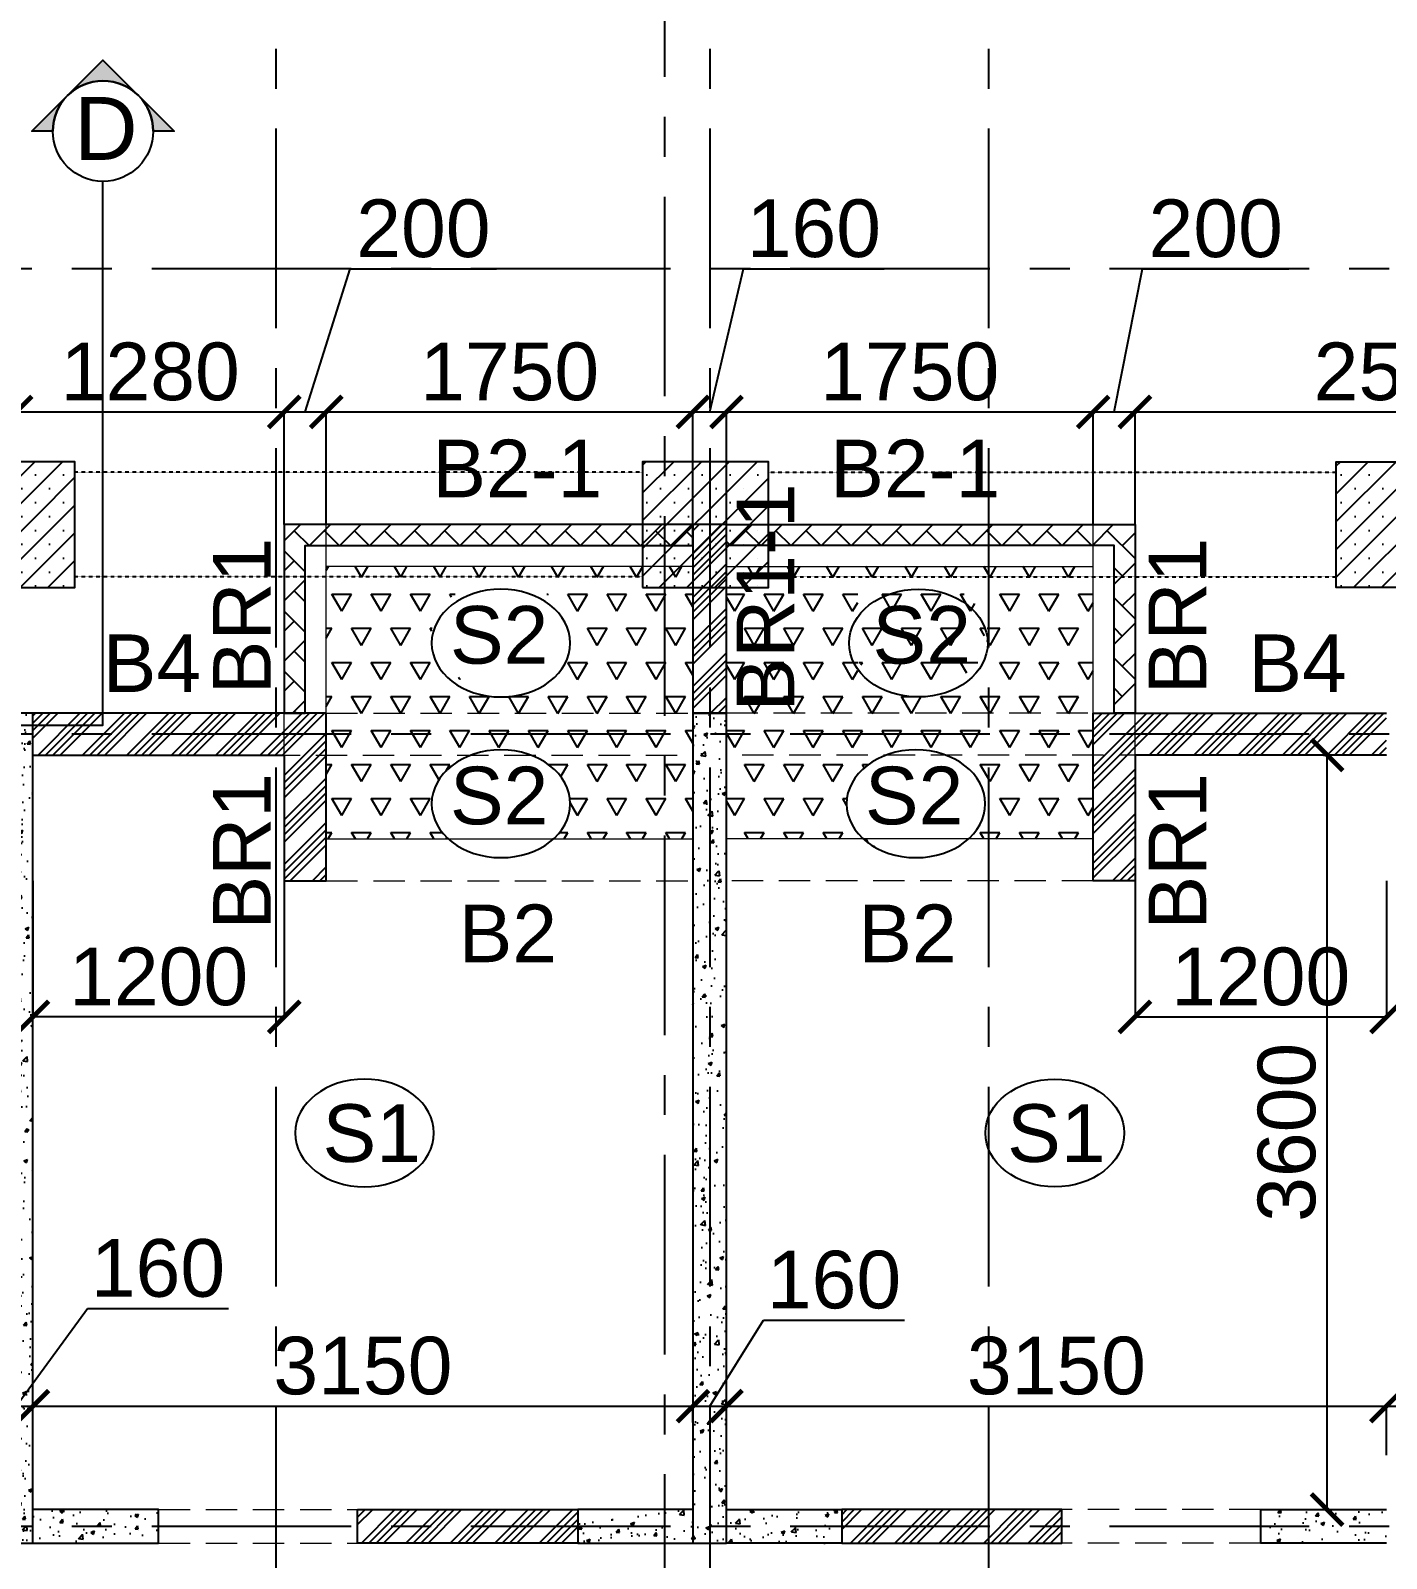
# Model space of a CAD drawing. Header units: inches. Extents: x -1898 to 127651, y -195120 to -109120.
# Drawn here: x 12201 to 18672, y -123223 to -115933 of the extents above; entities that cross this region are included whole.
import ezdxf
from ezdxf.enums import TextEntityAlignment as Align

# ---------------------------------------------------------------- set-up
doc = ezdxf.new("R2010")
doc.units = ezdxf.units.IN
doc.header["$MEASUREMENT"] = 0
for name, pattern in [('CENTER', [50.8, 31.75, -6.35, 6.35, -6.35]), ('DASHED2', [9.525, 6.35, -3.175]), ('Hidden', [3, 2, -1])]:
    doc.linetypes.add(name, pattern=pattern)
for name, color, linetype in [('160 R.C. WALL HAT', 8, 'Continuous'), ('160 R.C.WALL', 6, 'Continuous'), ('AR-Column', 40, 'Continuous'), ('AR-Hidden', 251, 'DASHED2'), ('BAL. PARAPET WALL', 4, 'Continuous'), ('BEAM TEXT', 4, 'Continuous'), ('DIM', 251, 'Continuous'), ('GRID', 8, 'CENTER'), ('NON S.WALL HATCH', 8, 'Continuous'), ('NON STRUC R.C.WALL', 6, 'Continuous'), ('NON.STRUC.R.C.WALLS', 1, 'Continuous'), ('PARAPET WALL', 4, 'Continuous'), ('SEC TXT', 11, 'Continuous'), ('Section', 1, 'Continuous'), ('SUNKEN', 8, 'Continuous')]:
    doc.layers.add(name, color=color, linetype=linetype)
for name, color, linetype, lineweight in [('BEAMS', 3, 'Continuous', 0), ('SLAB CIR', 1, 'Continuous', 25), ('SLAB TXT', 3, 'Continuous', 0)]:
    doc.layers.add(name, color=color, linetype=linetype, lineweight=lineweight)
doc.styles.add('T200', font='sanss___.ttf', dxfattribs={"height": 275})
doc.styles.add('T300', font='sanss___.ttf', dxfattribs={"height": 350})
doc.dimstyles.new('T 200', dxfattribs={"dimtxt": 275, "dimasz": 150, "dimexe": 1, "dimexo": 0, "dimgap": 50, "dimtad": 1, "dimdec": 0, "dimrnd": 5, "dimdsep": 46, "dimtxsty": 'T200', "dimblk": 'ARCHTICK', "dimcen": 2.5, "dimdle": 1, "dimclrd": 5, "dimclre": 253, "dimclrt": 1, "dimadec": 0, "dimazin": 0, "dimtfac": 1, "dimtdec": 0, "dimtmove": 2, "dimatfit": 3, "dimfxl": 0, "dimarcsym": 0})
pattern_1 = [(45, (2346260.05, -240371.21), (-106.066017, 106.066017), []), (45, (2346295.4, -240371.21), (-106.066017, 106.066017), []), (45, (2346330.76, -240371.21), (-106.066017, 106.066017), []), (45, (2346366.12, -240371.21), (-106.066017, 106.066017), [])]
pattern_2 = [(60, (2301842.9, -345548.81), (-93.75, 162.379763), [93.75, -93.75]), (120, (2301842.9, -345548.81), (-187.5, 1e-07), [93.75, -93.75]), (0, (2301796.02, -345467.62), (93.75, 162.379763), [93.75, -93.75])]
pattern_3 = [(315, (512043.72, 2006768.09), (143.684098, -4e-14), [304.8, -101.6]), (45, (512115.56, 2006696.24), (143.684098, -4e-14), [304.8, -101.6])]
pattern_4 = [(50, (2184721.52, 112605.64), (179.315046, -15.688034), [18.75, -206.25]), (355, (2184721.52, 112605.64), (-34.687833, 188.048033), [15, -165]), (100.4514445, (2184736.47, 112604.33), (144.627212, 172.359998), [15.935048, -175.285528]), (46.1842, (2184721.52, 112655.64), (266.810333, -41.37982), [28.125, -309.375]), (96.635635, (2184743.76, 112652.2), (233.665486, 243.52965), [23.902586, -262.92844]), (351.184164, (2184721.52, 112655.64), (233.665486, 243.52965), [22.5, -247.5]), (21, (2184746.52, 112643.14), (149.226763, -100.654723), [18.75, -206.25]), (326, (2184746.52, 112643.14), (60.828833, 181.287511), [15, -165]), (71.451445, (2184758.96, 112634.75), (210.055594, 80.632788), [15.935047, -175.285528]), (37.5, (2184721.524, 112605.64), (3.0399638, 83.2234635), [0, -163, 0, -167.5, 0, -165.625]), (7.5, (2184721.52, 112605.64), (65.7673844, 98.602928), [0, -95.5, 0, -159.25, 0, -63.125]), (327.5, (2184665.774, 112605.64), (133.455609, -5.638718), [0, -62.5, 0, -195, 0, -258.75]), (317.5, (2184640.77, 112605.64), (145.7965423, 25.0262456), [0, -81.25, 0, -129.5, 0, -183.75])]
pattern_5 = [(45, (-131825.64, 75915.45), (-66.29126, 66.29126), []), (45, (-131759.35, 75915.45), (-66.29126, 66.29126), [0, -93.75])]

# ---------------------------------------------------------------- blocks, each defined once
blk = doc.blocks.new('_ARCHTICK')
at = {"color": 0, "linetype": 'ByBlock', "const_width": 0.15}
blk.add_lwpolyline([(-0.5, -0.5), (0.5, 0.5)], dxfattribs=at)
blk = doc.blocks.new('*D8')
at = {"layer": 'Defpoints', "color": 0}
for p in [(12212.4, -122496.6), (12052.4, -122574.1, 14.7), (12212.4, -122605.9, 14.7)]:
    blk.add_point(p, dxfattribs=at)
at = {"layer": 'DIM', "color": 5, "lineweight": -2}
for p, q in [((12132.4, -122496.6), (12473.2, -122031)), ((12473.2, -122031), (13145.5, -122031)), ((12051.4, -122496.6), (12213.4, -122496.6))]:
    blk.add_line(p, q, dxfattribs=at)
at = {"layer": 'DIM', "color": 253, "lineweight": -2}
for p, q in [((12052.4, -122574.1), (12052.4, -122495.6)), ((12212.4, -122605.9), (12212.4, -122495.6))]:
    blk.add_line(p, q, dxfattribs=at)
at = {"layer": 'DIM', "color": 5, "lineweight": -2, "xscale": 150, "yscale": 150, "zscale": 150, "rotation": 180}
blk.add_blockref('_ARCHTICK', (12052.4, -122496.6), dxfattribs=at)
at = {"layer": 'DIM', "color": 5, "lineweight": -2, "xscale": 150, "yscale": 150, "zscale": 150}
blk.add_blockref('_ARCHTICK', (12212.4, -122496.6), dxfattribs=at)
at = {"layer": 'DIM', "color": 1, "insert": (12809.4, -121839.1), "char_height": 275, "attachment_point": 5, "style": 'T200'}
blk.add_mtext('160', dxfattribs=at)
blk = doc.blocks.new('*D9')
at = {"layer": 'Defpoints', "color": 0}
for p in [(15362.4, -122496.6), (12212.4, -122605.9, 14.7), (15362.4, -122575.4, 14.7)]:
    blk.add_point(p, dxfattribs=at)
at = {"layer": 'DIM', "color": 5, "lineweight": -2}
blk.add_line((12211.4, -122496.6), (15363.4, -122496.6), dxfattribs=at)
at = {"layer": 'DIM', "color": 253, "lineweight": -2}
for p, q in [((12212.4, -122605.9), (12212.4, -122495.6)), ((15362.4, -122575.4), (15362.4, -122495.6))]:
    blk.add_line(p, q, dxfattribs=at)
at = {"layer": 'DIM', "color": 5, "lineweight": -2, "xscale": 150, "yscale": 150, "zscale": 150, "rotation": 180}
blk.add_blockref('_ARCHTICK', (12212.4, -122496.6), dxfattribs=at)
at = {"layer": 'DIM', "color": 5, "lineweight": -2, "xscale": 150, "yscale": 150, "zscale": 150}
blk.add_blockref('_ARCHTICK', (15362.4, -122496.6), dxfattribs=at)
at = {"layer": 'DIM', "color": 1, "insert": (13787.4, -122304.8), "char_height": 275, "attachment_point": 5, "style": 'T200'}
blk.add_mtext('3150', dxfattribs=at)
blk = doc.blocks.new('*D10')
at = {"layer": 'Defpoints', "color": 0}
for p in [(15522.4, -122496.6), (15362.4, -122575.4, 14.7), (15522.4, -122597.6, 14.7)]:
    blk.add_point(p, dxfattribs=at)
at = {"layer": 'DIM', "color": 5, "lineweight": -2}
for p, q in [((15442.4, -122496.6), (15699.7, -122086.5)), ((15699.7, -122086.5), (16371.9, -122086.5)), ((15361.4, -122496.6), (15523.4, -122496.6))]:
    blk.add_line(p, q, dxfattribs=at)
at = {"layer": 'DIM', "color": 253, "lineweight": -2}
for p, q in [((15362.4, -122575.4), (15362.4, -122495.6)), ((15522.4, -122597.6), (15522.4, -122495.6))]:
    blk.add_line(p, q, dxfattribs=at)
at = {"layer": 'DIM', "color": 5, "lineweight": -2, "xscale": 150, "yscale": 150, "zscale": 150, "rotation": 180}
blk.add_blockref('_ARCHTICK', (15362.4, -122496.6), dxfattribs=at)
at = {"layer": 'DIM', "color": 5, "lineweight": -2, "xscale": 150, "yscale": 150, "zscale": 150}
blk.add_blockref('_ARCHTICK', (15522.4, -122496.6), dxfattribs=at)
at = {"layer": 'DIM', "color": 1, "insert": (16035.8, -121894.6), "char_height": 275, "attachment_point": 5, "style": 'T200'}
blk.add_mtext('160', dxfattribs=at)
blk = doc.blocks.new('*D11')
at = {"layer": 'Defpoints', "color": 0}
for p in [(18672.4, -122496.6), (15522.4, -122597.6, 14.7), (18672.4, -122730.4, 14.7)]:
    blk.add_point(p, dxfattribs=at)
at = {"layer": 'DIM', "color": 5, "lineweight": -2}
blk.add_line((15521.4, -122496.6), (18673.4, -122496.6), dxfattribs=at)
at = {"layer": 'DIM', "color": 253, "lineweight": -2}
for p, q in [((15522.4, -122597.6), (15522.4, -122495.6)), ((18672.4, -122730.4), (18672.4, -122495.6))]:
    blk.add_line(p, q, dxfattribs=at)
at = {"layer": 'DIM', "color": 5, "lineweight": -2, "xscale": 150, "yscale": 150, "zscale": 150, "rotation": 180}
blk.add_blockref('_ARCHTICK', (15522.4, -122496.6), dxfattribs=at)
at = {"layer": 'DIM', "color": 5, "lineweight": -2, "xscale": 150, "yscale": 150, "zscale": 150}
blk.add_blockref('_ARCHTICK', (18672.4, -122496.6), dxfattribs=at)
at = {"layer": 'DIM', "color": 1, "insert": (17097.4, -122304.8), "char_height": 275, "attachment_point": 5, "style": 'T200'}
blk.add_mtext('3150', dxfattribs=at)
blk = doc.blocks.new('*D12')
at = {"layer": 'Defpoints', "color": 0}
for p in [(18832.4, -122496.6), (18672.4, -122730.4, 14.7), (18832.4, -122734.3, 14.7)]:
    blk.add_point(p, dxfattribs=at)
at = {"layer": 'DIM', "color": 5, "lineweight": -2}
for p, q in [((18752.4, -122496.6), (18946.5, -122131.8)), ((18946.5, -122131.8), (19618.8, -122131.8)), ((18671.4, -122496.6), (18833.4, -122496.6))]:
    blk.add_line(p, q, dxfattribs=at)
at = {"layer": 'DIM', "color": 253, "lineweight": -2}
for p, q in [((18672.4, -122730.4), (18672.4, -122495.6)), ((18832.4, -122734.3), (18832.4, -122495.6))]:
    blk.add_line(p, q, dxfattribs=at)
at = {"layer": 'DIM', "color": 5, "lineweight": -2, "xscale": 150, "yscale": 150, "zscale": 150, "rotation": 180}
blk.add_blockref('_ARCHTICK', (18672.4, -122496.6), dxfattribs=at)
at = {"layer": 'DIM', "color": 5, "lineweight": -2, "xscale": 150, "yscale": 150, "zscale": 150}
blk.add_blockref('_ARCHTICK', (18832.4, -122496.6), dxfattribs=at)
at = {"layer": 'DIM', "color": 1, "insert": (19282.7, -121940), "char_height": 275, "attachment_point": 5, "style": 'T200'}
blk.add_mtext('160', dxfattribs=at)
blk = doc.blocks.new('*D27')
at = {"layer": 'Defpoints', "color": 0}
for p in [(18372.4, -119390.2, 14.7), (18389.1, -119390.2), (18372.4, -122990.2, 14.7)]:
    blk.add_point(p, dxfattribs=at)
at = {"layer": 'DIM', "color": 253, "lineweight": -2}
for p, q in [((18372.4, -119390.2), (18390.1, -119390.2)), ((18372.4, -122990.2), (18390.1, -122990.2))]:
    blk.add_line(p, q, dxfattribs=at)
at = {"layer": 'DIM', "color": 5, "lineweight": -2}
blk.add_line((18389.1, -122991.2), (18389.1, -119389.2), dxfattribs=at)
at = {"layer": 'DIM', "color": 5, "lineweight": -2, "xscale": 150, "yscale": 150, "zscale": 150}
for p, rotation in [((18389.1, -119390.2), 90), ((18389.1, -122990.2), 270)]:
    blk.add_blockref('_ARCHTICK', p, dxfattribs=dict(at, rotation=rotation))
at = {"layer": 'DIM', "color": 1, "insert": (18197.2, -121190.2), "char_height": 275, "attachment_point": 5, "rotation": 90, "style": 'T200'}
blk.add_mtext('3600', dxfattribs=at)
blk = doc.blocks.new('*D241')
at = {"layer": 'Defpoints', "color": 0}
for p in [(12132.4, -117753.1), (12132.4, -117840.1, 14.7), (10852.4, -118290.2, 14.7)]:
    blk.add_point(p, dxfattribs=at)
at = {"layer": 'DIM', "color": 5, "lineweight": -2}
blk.add_line((10851.4, -117753.1), (12133.4, -117753.1), dxfattribs=at)
at = {"layer": 'DIM', "color": 253, "lineweight": -2}
for p, q in [((10852.4, -118290.2), (10852.4, -117752.1)), ((12132.4, -117840.1), (12132.4, -117752.1))]:
    blk.add_line(p, q, dxfattribs=at)
at = {"layer": 'DIM', "color": 5, "lineweight": -2, "xscale": 150, "yscale": 150, "zscale": 150, "rotation": 180}
blk.add_blockref('_ARCHTICK', (10852.4, -117753.1), dxfattribs=at)
at = {"layer": 'DIM', "color": 5, "lineweight": -2, "xscale": 150, "yscale": 150, "zscale": 150}
blk.add_blockref('_ARCHTICK', (12132.4, -117753.1), dxfattribs=at)
at = {"layer": 'DIM', "color": 1, "insert": (11492.4, -117561.4), "char_height": 275, "attachment_point": 5, "style": 'T200'}
blk.add_mtext('1280', dxfattribs=at)
blk = doc.blocks.new('*D242')
at = {"layer": 'Defpoints', "color": 0}
for p in [(13412.4, -117753.1), (12132.4, -117840.1, 14.7), (13412.4, -118290.2, 14.7)]:
    blk.add_point(p, dxfattribs=at)
at = {"layer": 'DIM', "color": 5, "lineweight": -2}
blk.add_line((12131.4, -117753.1), (13413.4, -117753.1), dxfattribs=at)
at = {"layer": 'DIM', "color": 253, "lineweight": -2}
for p, q in [((12132.4, -117840.1), (12132.4, -117752.1)), ((13412.4, -118290.2), (13412.4, -117752.1))]:
    blk.add_line(p, q, dxfattribs=at)
at = {"layer": 'DIM', "color": 5, "lineweight": -2, "xscale": 150, "yscale": 150, "zscale": 150, "rotation": 180}
blk.add_blockref('_ARCHTICK', (12132.4, -117753.1), dxfattribs=at)
at = {"layer": 'DIM', "color": 5, "lineweight": -2, "xscale": 150, "yscale": 150, "zscale": 150}
blk.add_blockref('_ARCHTICK', (13412.4, -117753.1), dxfattribs=at)
at = {"layer": 'DIM', "color": 1, "insert": (12772.4, -117561.4), "char_height": 275, "attachment_point": 5, "style": 'T200'}
blk.add_mtext('1280', dxfattribs=at)
blk = doc.blocks.new('*D243')
at = {"layer": 'Defpoints', "color": 0}
for p in [(13612.4, -117753.1), (13412.4, -118290.2, 14.7), (13612.4, -118290.2, 14.7)]:
    blk.add_point(p, dxfattribs=at)
at = {"layer": 'DIM', "color": 5, "lineweight": -2}
for p, q in [((13512.4, -117753.1), (13726.9, -117070.3)), ((13726.9, -117070.3), (14425.2, -117070.3)), ((13411.4, -117753.1), (13613.4, -117753.1))]:
    blk.add_line(p, q, dxfattribs=at)
at = {"layer": 'DIM', "color": 253, "lineweight": -2}
for p, q in [((13412.4, -118290.2), (13412.4, -117752.1)), ((13612.4, -118290.2), (13612.4, -117752.1))]:
    blk.add_line(p, q, dxfattribs=at)
at = {"layer": 'DIM', "color": 5, "lineweight": -2, "xscale": 150, "yscale": 150, "zscale": 150, "rotation": 180}
blk.add_blockref('_ARCHTICK', (13412.4, -117753.1), dxfattribs=at)
at = {"layer": 'DIM', "color": 5, "lineweight": -2, "xscale": 150, "yscale": 150, "zscale": 150}
blk.add_blockref('_ARCHTICK', (13612.4, -117753.1), dxfattribs=at)
at = {"layer": 'DIM', "color": 1, "insert": (14076.1, -116878.6), "char_height": 275, "attachment_point": 5, "style": 'T200'}
blk.add_mtext('200', dxfattribs=at)
blk = doc.blocks.new('*D244')
at = {"layer": 'Defpoints', "color": 0}
for p in [(15362.4, -117753.1), (13612.4, -118290.2, 14.7), (15362.4, -118290.2, 14.7)]:
    blk.add_point(p, dxfattribs=at)
at = {"layer": 'DIM', "color": 5, "lineweight": -2}
blk.add_line((13611.4, -117753.1), (15363.4, -117753.1), dxfattribs=at)
at = {"layer": 'DIM', "color": 253, "lineweight": -2}
for p, q in [((13612.4, -118290.2), (13612.4, -117752.1)), ((15362.4, -118290.2), (15362.4, -117752.1))]:
    blk.add_line(p, q, dxfattribs=at)
at = {"layer": 'DIM', "color": 5, "lineweight": -2, "xscale": 150, "yscale": 150, "zscale": 150, "rotation": 180}
blk.add_blockref('_ARCHTICK', (13612.4, -117753.1), dxfattribs=at)
at = {"layer": 'DIM', "color": 5, "lineweight": -2, "xscale": 150, "yscale": 150, "zscale": 150}
blk.add_blockref('_ARCHTICK', (15362.4, -117753.1), dxfattribs=at)
at = {"layer": 'DIM', "color": 1, "insert": (14487.4, -117561.4), "char_height": 275, "attachment_point": 5, "style": 'T200'}
blk.add_mtext('1750', dxfattribs=at)
blk = doc.blocks.new('*D245')
at = {"layer": 'Defpoints', "color": 0}
for p in [(15522.4, -117753.1), (15362.4, -118290.2, 14.7), (15522.4, -118290.2, 14.7)]:
    blk.add_point(p, dxfattribs=at)
at = {"layer": 'DIM', "color": 5, "lineweight": -2}
for p, q in [((15442.4, -117753.1), (15603.5, -117070.3)), ((15603.5, -117070.3), (16275.8, -117070.3)), ((15361.4, -117753.1), (15523.4, -117753.1))]:
    blk.add_line(p, q, dxfattribs=at)
at = {"layer": 'DIM', "color": 253, "lineweight": -2}
for p, q in [((15362.4, -118290.2), (15362.4, -117752.1)), ((15522.4, -118290.2), (15522.4, -117752.1))]:
    blk.add_line(p, q, dxfattribs=at)
at = {"layer": 'DIM', "color": 5, "lineweight": -2, "xscale": 150, "yscale": 150, "zscale": 150, "rotation": 180}
blk.add_blockref('_ARCHTICK', (15362.4, -117753.1), dxfattribs=at)
at = {"layer": 'DIM', "color": 5, "lineweight": -2, "xscale": 150, "yscale": 150, "zscale": 150}
blk.add_blockref('_ARCHTICK', (15522.4, -117753.1), dxfattribs=at)
at = {"layer": 'DIM', "color": 1, "insert": (15939.6, -116878.4), "char_height": 275, "attachment_point": 5, "style": 'T200'}
blk.add_mtext('160', dxfattribs=at)
blk = doc.blocks.new('*D246')
at = {"layer": 'Defpoints', "color": 0}
for p in [(17272.4, -117753.1), (15522.4, -118290.2, 14.7), (17272.4, -118290.2, 14.7)]:
    blk.add_point(p, dxfattribs=at)
at = {"layer": 'DIM', "color": 5, "lineweight": -2}
blk.add_line((15521.4, -117753.1), (17273.4, -117753.1), dxfattribs=at)
at = {"layer": 'DIM', "color": 253, "lineweight": -2}
for p, q in [((15522.4, -118290.2), (15522.4, -117752.1)), ((17272.4, -118290.2), (17272.4, -117752.1))]:
    blk.add_line(p, q, dxfattribs=at)
at = {"layer": 'DIM', "color": 5, "lineweight": -2, "xscale": 150, "yscale": 150, "zscale": 150, "rotation": 180}
blk.add_blockref('_ARCHTICK', (15522.4, -117753.1), dxfattribs=at)
at = {"layer": 'DIM', "color": 5, "lineweight": -2, "xscale": 150, "yscale": 150, "zscale": 150}
blk.add_blockref('_ARCHTICK', (17272.4, -117753.1), dxfattribs=at)
at = {"layer": 'DIM', "color": 1, "insert": (16397.4, -117561.4), "char_height": 275, "attachment_point": 5, "style": 'T200'}
blk.add_mtext('1750', dxfattribs=at)
blk = doc.blocks.new('*D247')
at = {"layer": 'Defpoints', "color": 0}
for p in [(17472.4, -117753.1), (17272.4, -118290.2, 14.7), (17472.4, -118290.2, 14.7)]:
    blk.add_point(p, dxfattribs=at)
at = {"layer": 'DIM', "color": 5, "lineweight": -2}
for p, q in [((17372.4, -117753.1), (17508.4, -117070.3)), ((17508.4, -117070.3), (18206.7, -117070.3)), ((17271.4, -117753.1), (17473.4, -117753.1))]:
    blk.add_line(p, q, dxfattribs=at)
at = {"layer": 'DIM', "color": 253, "lineweight": -2}
for p, q in [((17272.4, -118290.2), (17272.4, -117752.1)), ((17472.4, -118290.2), (17472.4, -117752.1))]:
    blk.add_line(p, q, dxfattribs=at)
at = {"layer": 'DIM', "color": 5, "lineweight": -2, "xscale": 150, "yscale": 150, "zscale": 150, "rotation": 180}
blk.add_blockref('_ARCHTICK', (17272.4, -117753.1), dxfattribs=at)
at = {"layer": 'DIM', "color": 5, "lineweight": -2, "xscale": 150, "yscale": 150, "zscale": 150}
blk.add_blockref('_ARCHTICK', (17472.4, -117753.1), dxfattribs=at)
at = {"layer": 'DIM', "color": 1, "insert": (17857.5, -116878.6), "char_height": 275, "attachment_point": 5, "style": 'T200'}
blk.add_mtext('200', dxfattribs=at)
blk = doc.blocks.new('*D248')
at = {"layer": 'Defpoints', "color": 0}
for p in [(20032.4, -117753.1), (17472.4, -118290.2, 14.7), (20032.4, -118290.2, 14.7)]:
    blk.add_point(p, dxfattribs=at)
at = {"layer": 'DIM', "color": 5, "lineweight": -2}
blk.add_line((17471.4, -117753.1), (20033.4, -117753.1), dxfattribs=at)
at = {"layer": 'DIM', "color": 253, "lineweight": -2}
for p, q in [((17472.4, -118290.2), (17472.4, -117752.1)), ((20032.4, -118290.2), (20032.4, -117752.1))]:
    blk.add_line(p, q, dxfattribs=at)
at = {"layer": 'DIM', "color": 5, "lineweight": -2, "xscale": 150, "yscale": 150, "zscale": 150, "rotation": 180}
blk.add_blockref('_ARCHTICK', (17472.4, -117753.1), dxfattribs=at)
at = {"layer": 'DIM', "color": 5, "lineweight": -2, "xscale": 150, "yscale": 150, "zscale": 150}
blk.add_blockref('_ARCHTICK', (20032.4, -117753.1), dxfattribs=at)
at = {"layer": 'DIM', "color": 1, "insert": (18752.4, -117561.2), "char_height": 275, "attachment_point": 5, "style": 'T200'}
blk.add_mtext('2560', dxfattribs=at)
blk = doc.blocks.new('*D775')
at = {"layer": 'Defpoints', "color": 0}
for p in [(12212.4, -119990.2, 14.7), (13412.4, -119990.2, 14.7), (12212.4, -120639.5)]:
    blk.add_point(p, dxfattribs=at)
at = {"layer": 'DIM', "color": 253, "lineweight": -2}
for p, q in [((12212.4, -119990.2), (12212.4, -120640.5)), ((13412.4, -119990.2), (13412.4, -120640.5))]:
    blk.add_line(p, q, dxfattribs=at)
at = {"layer": 'DIM', "color": 5, "lineweight": -2}
blk.add_line((13413.4, -120639.5), (12211.4, -120639.5), dxfattribs=at)
at = {"layer": 'DIM', "color": 5, "lineweight": -2, "xscale": 150, "yscale": 150, "zscale": 150, "rotation": 180}
blk.add_blockref('_ARCHTICK', (12212.4, -120639.5), dxfattribs=at)
at = {"layer": 'DIM', "color": 5, "lineweight": -2, "xscale": 150, "yscale": 150, "zscale": 150}
blk.add_blockref('_ARCHTICK', (13412.4, -120639.5), dxfattribs=at)
at = {"layer": 'DIM', "color": 1, "insert": (12812.4, -120447.9), "char_height": 275, "attachment_point": 5, "style": 'T200'}
blk.add_mtext('1200', dxfattribs=at)
blk = doc.blocks.new('*D777')
at = {"layer": 'Defpoints', "color": 0}
for p in [(17472.4, -119990.2, 14.7), (18672.4, -119990.2, 14.7), (18672.4, -120639.5)]:
    blk.add_point(p, dxfattribs=at)
at = {"layer": 'DIM', "color": 253, "lineweight": -2}
for p, q in [((17472.4, -119990.2), (17472.4, -120640.5)), ((18672.4, -119990.2), (18672.4, -120640.5))]:
    blk.add_line(p, q, dxfattribs=at)
at = {"layer": 'DIM', "color": 5, "lineweight": -2}
blk.add_line((17471.4, -120639.5), (18673.4, -120639.5), dxfattribs=at)
at = {"layer": 'DIM', "color": 5, "lineweight": -2, "xscale": 150, "yscale": 150, "zscale": 150, "rotation": 180}
blk.add_blockref('_ARCHTICK', (17472.4, -120639.5), dxfattribs=at)
at = {"layer": 'DIM', "color": 5, "lineweight": -2, "xscale": 150, "yscale": 150, "zscale": 150}
blk.add_blockref('_ARCHTICK', (18672.4, -120639.5), dxfattribs=at)
at = {"layer": 'DIM', "color": 1, "insert": (18072.4, -120447.9), "char_height": 275, "attachment_point": 5, "style": 'T200'}
blk.add_mtext('1200', dxfattribs=at)
blk = doc.blocks.new('A$C02A55DAE')
at = {"layer": 'NON S.WALL HATCH'}
h = blk.add_hatch(dxfattribs=at)
h.set_pattern_fill('SACNCR', color=256, scale=1000)
h.set_pattern_definition(pattern_5)
h.paths.add_polyline_path([(6650, 600), (7250, 600), (7250, 1200), (6650, 1200)])
h = blk.add_hatch(dxfattribs=at)
h.set_pattern_fill('SACNCR', color=256, scale=1000)
h.set_pattern_definition(pattern_5)
h.paths.add_polyline_path([(9960, 600), (10560, 600), (10560, 1200), (9960, 1200)])
h = blk.add_hatch(dxfattribs=at)
h.set_pattern_fill('SACNCR', color=256, scale=1000)
h.set_pattern_definition(pattern_5)
h.paths.add_polyline_path([(13870, 600), (13270, 600), (13270, 1200), (13870, 1200)])
at = {"layer": 'AR-Column', "color": 4, "elevation": -29.5}
for points in [[(6650, 600), (7250, 600), (7250, 1200), (6650, 1200)], [(9960, 600), (10560, 600), (10560, 1200), (9960, 1200)], [(13870, 600), (13270, 600), (13270, 1200), (13870, 1200)]]:
    blk.add_lwpolyline(points, close=True, dxfattribs=at)
at = {"layer": 'AR-Hidden', "ltscale": 0.009}
for p, q in [((9960, 1150, -29.5), (7250, 1150, -29.5)), ((10560, 1150, -29.5), (13270, 1150, -29.5)), ((9960, 650, -29.5), (7250, 650, -29.5)), ((10560, 650, -29.5), (13270, 650, -29.5))]:
    blk.add_line(p, q, dxfattribs=at)

msp = doc.modelspace()

# ---------------------------------------------------------------- hatches: boundary and pattern name
at = {"layer": '160 R.C. WALL HAT'}
h = msp.add_hatch(dxfattribs=at)
h.set_pattern_fill('AR-CONC', color=256, scale=25)
h.set_pattern_definition(pattern_4)
h.paths.add_polyline_path([(12052.4, -123150.2), (12212.4, -123150.2), (12212.4, -119190.2), (12052.4, -119190.2)])
h = msp.add_hatch(dxfattribs=at)
h.set_pattern_fill('AR-CONC', color=256, scale=25)
h.set_pattern_definition(pattern_4)
h.paths.add_polyline_path([(15522.4, -119190.2), (15362.4, -119190.2), (15362.4, -123150.2), (15522.4, -123150.2)])
h = msp.add_hatch(dxfattribs=at)
h.set_pattern_fill('AR-CONC', color=256, scale=25)
h.set_pattern_definition(pattern_4)
h.paths.add_polyline_path([(12812.4, -122990.2), (12812.4, -123150.2), (12212.4, -123150.2), (12212.4, -122990.2)])
h = msp.add_hatch(dxfattribs=at)
h.set_pattern_fill('AR-CONC', color=256, scale=25)
h.set_pattern_definition(pattern_4)
h.paths.add_polyline_path([(15362.4, -122990.2), (14812.4, -122990.2), (14812.4, -123150.2), (15362.4, -123150.2)])
h = msp.add_hatch(dxfattribs=at)
h.set_pattern_fill('AR-CONC', color=256, scale=25)
h.set_pattern_definition(pattern_4)
h.paths.add_polyline_path([(16072.4, -122990.2), (15522.4, -122990.2), (15522.4, -123150.2), (16072.4, -123150.2)])
h = msp.add_hatch(dxfattribs=at)
h.set_pattern_fill('AR-CONC', color=256, scale=25)
h.set_pattern_definition(pattern_4)
h.paths.add_polyline_path([(18072.4, -122990.2), (18072.4, -123150.2), (18672.4, -123150.2), (18672.4, -122990.2)])
at = {"layer": 'BAL. PARAPET WALL'}
h = msp.add_hatch(dxfattribs=at)
h.set_pattern_fill('AR-HBONE', color=256, angle=-90, style=0)
h.set_pattern_definition(pattern_3)
h.paths.add_polyline_path([(15362.4, -118390.2), (15362.4, -118290.2), (13412.4, -118290.2), (13412.4, -119190.2), (13512.4, -119190.2), (13512.4, -118390.2)])
h = msp.add_hatch(dxfattribs=at)
h.set_pattern_fill('AR-HBONE', color=256, angle=-90, style=0)
h.set_pattern_definition(pattern_3)
h.paths.add_polyline_path([(15522.4, -118390.2), (15522.4, -118290.2), (17472.4, -118290.2), (17472.4, -119190.2), (17372.4, -119190.2), (17372.4, -118390.2)])
at = {"layer": 'NON STRUC R.C.WALL'}
h = msp.add_hatch(dxfattribs=at)
h.set_pattern_fill('ANSI34', color=1, scale=200)
h.set_pattern_definition([(45, (2346260.05, -240411.21), (-106.066017, 106.066017), []), (45, (2346295.4, -240411.21), (-106.066017, 106.066017), []), (45, (2346330.76, -240411.21), (-106.066017, 106.066017), []), (45, (2346366.12, -240411.21), (-106.066017, 106.066017), [])])
h.paths.add_polyline_path([(15362.4, -119190.2), (15522.4, -119190.2), (15522.4, -118290.2), (15362.4, -118290.2)])
h = msp.add_hatch(dxfattribs=at)
h.set_pattern_fill('ANSI34', color=1, scale=200)
h.set_pattern_definition(pattern_1)
h.paths.add_polyline_path([(12212.4, -119390.2), (13412.4, -119390.2), (13412.4, -119990.2), (13612.4, -119990.2), (13612.4, -119190.2), (12212.4, -119190.2)])
h = msp.add_hatch(dxfattribs=at)
h.set_pattern_fill('ANSI34', color=1, scale=200)
h.set_pattern_definition(pattern_1)
h.paths.add_polyline_path([(18672.4, -119390.2), (17472.4, -119390.2), (17472.4, -119990.2), (17272.4, -119990.2), (17272.4, -119190.2), (18672.4, -119190.2)])
h = msp.add_hatch(dxfattribs=at)
h.set_pattern_fill('ANSI34', color=1, scale=200)
h.set_pattern_definition(pattern_1)
h.paths.add_polyline_path([(13762.4, -122990.2), (14812.4, -122990.2), (14812.4, -123150.2), (13762.4, -123150.2)])
h = msp.add_hatch(dxfattribs=at)
h.set_pattern_fill('ANSI34', color=1, scale=200)
h.set_pattern_definition(pattern_1)
h.paths.add_polyline_path([(17122.4, -122990.2), (16072.4, -122990.2), (16072.4, -123150.2), (17122.4, -123150.2)])
at = {"layer": 'Section'}
h = msp.add_hatch(color=30, dxfattribs=at)
edge = h.paths.add_edge_path()
edge.add_line((12307.2, -116413.2), (12207.9, -116413.2))
edge.add_line((12207.9, -116413.2), (12546.9, -116074.2))
edge.add_line((12546.9, -116074.2), (12885.9, -116413.2))
edge.add_line((12885.9, -116413.2), (12786.6, -116413.2))
edge.add_arc((12546.9, -116413.2), 239.7, 0, 180)
at = {"layer": 'SUNKEN'}
h = msp.add_hatch(dxfattribs=at)
h.set_pattern_fill('TRIANG', color=256, scale=500)
h.set_pattern_definition(pattern_2)
h.paths.add_polyline_path([(15362.4, -118490.2), (13612.4, -118490.2), (13612.4, -119190.2), (15362.4, -119190.2)])
edge = h.paths.add_edge_path(flags=16)
edge.add_ellipse((14446.3, -118815.9), major_axis=(331, 0), ratio=0.77685, start_angle=0, end_angle=360, ccw=False)
h.paths.add_polyline_path([(15362.4, -119190.2), (13612.4, -119190.2), (13612.4, -119390.2), (15362.4, -119390.2)])
h.paths.add_polyline_path([(14130.9, -118602.8), (14130.9, -119034), (14736, -119034), (14736, -118602.8)], flags=0)
h.paths.add_polyline_path([(14588, -119390.2), (14597.5, -119393.8), (14609.8, -119398.9), (14621.8, -119404.5), (14633.5, -119410.4), (14644.8, -119416.8), (14655.8, -119423.4), (14666.4, -119430.5), (14676.7, -119437.9), (14686.5, -119445.6), (14695.9, -119453.6), (14704.8, -119461.9), (14713.3, -119470.5), (14721.3, -119479.4), (14728.8, -119488.5), (14735.9, -119497.9), (14742.4, -119507.5), (14748.3, -119517.3), (14753.8, -119527.3), (14758.7, -119537.4), (14763, -119547.7), (14766.8, -119558.2), (14770, -119568.7), (14772.6, -119579.4), (14774.7, -119590.1), (14776.2, -119600.9), (14777, -119611.7), (14777.3, -119622.5), (14777, -119633.4), (14776.2, -119644.2), (14774.7, -119655), (14772.6, -119665.7), (14770, -119676.3), (14766.8, -119686.9), (14763, -119697.3), (14758.7, -119707.6), (14753.8, -119717.8), (14748.3, -119727.8), (14742.4, -119737.6), (14735.9, -119747.2), (14728.8, -119756.5), (14721.3, -119765.7), (14713.3, -119774.6), (14704.8, -119783.2), (14695.9, -119791.5), (14686.5, -119799.5), (14676.7, -119807.2), (14666.4, -119814.6), (14655.8, -119821.6), (14644.8, -119828.3), (14641.5, -119790.2), (15362.4, -119790.2), (15362.4, -119390.2)])
h.paths.add_polyline_path([(14301.4, -119391.4), (14304.7, -119390.2), (13612.4, -119390.2), (13612.4, -119790.2), (14251.2, -119790.2), (14242.3, -119825), (14231.5, -119818.1), (14221.1, -119810.9), (14211.1, -119803.4), (14201.5, -119795.5), (14192.3, -119787.4), (14183.6, -119778.9), (14175.3, -119770.1), (14167.5, -119761.1), (14160.3, -119751.9), (14153.5, -119742.4), (14147.3, -119732.7), (14141.5, -119722.8), (14136.4, -119712.7), (14131.8, -119702.5), (14127.7, -119692.1), (14124.2, -119681.6), (14121.3, -119671), (14118.9, -119660.3), (14117.2, -119649.6), (14116, -119638.8), (14115.4, -119628), (14115.4, -119617.1), (14116, -119606.3), (14117.2, -119595.5), (14118.9, -119584.7), (14121.3, -119574), (14124.2, -119563.4), (14127.7, -119552.9), (14131.8, -119542.6), (14136.4, -119532.3), (14141.5, -119522.3), (14147.3, -119512.4), (14153.5, -119502.7), (14160.3, -119493.2), (14167.5, -119483.9), (14175.3, -119474.9), (14183.6, -119466.2), (14192.3, -119457.7), (14201.5, -119449.5), (14211.1, -119441.7), (14221.1, -119434.1), (14231.5, -119426.9), (14242.3, -119420.1), (14253.5, -119413.6), (14265, -119407.4), (14276.8, -119401.7), (14289, -119396.3)])
h = msp.add_hatch(dxfattribs=at)
h.set_pattern_fill('TRIANG', color=256, scale=500)
h.set_pattern_definition(pattern_2)
h.paths.add_polyline_path([(15522.4, -118490.2), (17272.4, -118490.2), (17272.4, -119190.2), (15522.4, -119190.2)])
edge = h.paths.add_edge_path(flags=16)
edge.add_ellipse((16438.4, -118815.9), major_axis=(-331, 0), ratio=0.77685, start_angle=0, end_angle=360)
h.paths.add_polyline_path([(15522.4, -119190.2), (17272.4, -119190.2), (17272.4, -119390.2), (15522.4, -119390.2)])
h.paths.add_polyline_path([(16753.9, -118602.8), (16753.9, -119034), (16148.8, -119034), (16148.8, -118602.8)], flags=16)
h.paths.add_polyline_path([(16630.3, -119825.4), (16622, -119790.2), (17272.4, -119790.2), (17272.4, -119390.2), (16568.5, -119390.2), (16575, -119392.6), (16586.6, -119397.3), (16597.9, -119402.4), (16609, -119407.9), (16619.8, -119413.6), (16630.3, -119419.7), (16640.4, -119426.1), (16650.2, -119432.8), (16659.7, -119439.8), (16668.8, -119447.1), (16677.5, -119454.7), (16685.9, -119462.5), (16693.8, -119470.6), (16701.3, -119478.9), (16708.4, -119487.4), (16715.1, -119496.2), (16721.3, -119505.1), (16727, -119514.2), (16732.3, -119523.5), (16737.1, -119533), (16741.4, -119542.6), (16745.2, -119552.3), (16748.6, -119562.1), (16751.4, -119572.1), (16753.7, -119582.1), (16755.5, -119592.1), (16756.8, -119602.2), (16757.6, -119612.4), (16757.8, -119622.5), (16757.6, -119632.7), (16756.8, -119642.8), (16755.5, -119652.9), (16753.7, -119663), (16751.4, -119673), (16748.6, -119682.9), (16745.2, -119692.8), (16741.4, -119702.5), (16737.1, -119712.1), (16732.3, -119721.5), (16727, -119730.8), (16721.3, -119739.9), (16715.1, -119748.9), (16708.4, -119757.6), (16701.3, -119766.2), (16693.8, -119774.5), (16685.9, -119782.6), (16677.5, -119790.4), (16668.8, -119798), (16659.7, -119805.3), (16650.2, -119812.3), (16640.4, -119819)])
h.paths.add_polyline_path([(16231.7, -119790.2), (16228.6, -119828.5), (16218.3, -119822.2), (16208.3, -119815.6), (16198.6, -119808.8), (16189.3, -119801.6), (16180.4, -119794.2), (16171.9, -119786.5), (16163.7, -119778.6), (16156, -119770.4), (16148.7, -119761.9), (16141.8, -119753.3), (16135.4, -119744.4), (16129.4, -119735.4), (16123.9, -119726.2), (16118.9, -119716.8), (16114.3, -119707.3), (16110.2, -119697.6), (16106.7, -119687.9), (16103.6, -119678), (16101, -119668), (16099, -119658), (16097.4, -119647.9), (16096.4, -119637.8), (16095.9, -119627.6), (16095.9, -119617.5), (16096.4, -119607.3), (16097.4, -119597.2), (16099, -119587.1), (16101, -119577), (16103.6, -119567.1), (16106.7, -119557.2), (16110.2, -119547.4), (16114.3, -119537.8), (16118.9, -119528.3), (16123.9, -119518.9), (16129.4, -119509.7), (16135.4, -119500.6), (16141.8, -119491.8), (16148.7, -119483.1), (16156, -119474.7), (16163.7, -119466.5), (16171.9, -119458.5), (16180.4, -119450.9), (16189.3, -119443.4), (16198.6, -119436.3), (16208.3, -119429.4), (16218.3, -119422.9), (16228.6, -119416.6), (16239.2, -119410.7), (16250.1, -119405.1), (16261.3, -119399.8), (16272.8, -119394.9), (16284.5, -119390.4), (16285, -119390.2), (15522.4, -119390.2), (15522.4, -119790.2)])

# ---------------------------------------------------------------- linework, layer by layer
at = {"layer": '160 R.C.WALL'}
for p, q in [((15362.4, -122990.2, 14.7), (14812.4, -122990.2, 14.7)), ((14812.4, -122990.2, 14.7), (14812.4, -123150.2, 14.7)), ((15522.4, -122990.2, 14.7), (16072.4, -122990.2, 14.7)), ((16072.4, -122990.2, 14.7), (16072.4, -123150.8, 14.7)), ((14812.4, -123150.2, 14.7), (15362.4, -123150.2, 14.7)), ((16072.4, -123150.2, 14.7), (15522.4, -123150.2, 14.7))]:
    msp.add_line(p, q, dxfattribs=at)
at = {"layer": '160 R.C.WALL', "elevation": 14.7}
for points in [[(12052.4, -123150.2), (12212.4, -123150.2), (12212.4, -119190.2), (12052.4, -119190.2)], [(15362.4, -123150.2), (15522.4, -123150.2), (15522.4, -119190.2), (15362.4, -119190.2)]]:
    msp.add_lwpolyline(points, close=True, dxfattribs=at)
for points in [[(12212.4, -123150.2), (12812.4, -123150.2), (12812.4, -122990.2), (12212.4, -122990.2)], [(18672.4, -123150.2), (18072.4, -123150.2), (18072.4, -122990.2), (18672.4, -122990.2)]]:
    msp.add_lwpolyline(points, dxfattribs=at)
at = {"layer": 'BAL. PARAPET WALL', "elevation": 14.7}
for points in [[(15362.4, -118390.2), (15362.4, -118290.2), (13412.4, -118290.2), (13412.4, -119190.2), (13512.4, -119190.2), (13512.4, -118390.2), (15362.4, -118390.2)], [(15522.4, -118390.2), (15522.4, -118290.2), (17472.4, -118290.2), (17472.4, -119190.2), (17372.4, -119190.2), (17372.4, -118390.2), (15522.4, -118390.2)]]:
    msp.add_lwpolyline(points, dxfattribs=at)
at = {"layer": 'BEAMS', "color": 4, "linetype": 'Continuous', "ltscale": 0.01}
for p, q in [((13412.4, -119990.2, 14.7), (13412.4, -118290.2, 14.7)), ((15362.4, -118290.2, 14.7), (13412.4, -118290.2, 14.7)), ((13612.4, -119990.2, 14.7), (13612.4, -118290.2, 14.7)), ((15522.4, -118290.2, 14.7), (17472.4, -118290.2, 14.7)), ((17272.4, -119990.2, 14.7), (17272.4, -118290.2, 14.7)), ((17472.4, -119990.2, 14.7), (17472.4, -118290.2, 14.7)), ((15362.4, -118490.2, 14.7), (13612.4, -118490.2, 14.7)), ((15522.4, -118490.2, 14.7), (17272.4, -118490.2, 14.7)), ((12212.4, -119190.2, 14.7), (13612.4, -119190.2, 14.7)), ((18672.4, -119190.2, 14.7), (17474.1, -119190.2, 14.7)), ((13612.4, -119790.2, 14.7), (15362.4, -119790.2, 14.7)), ((17272.4, -119790.2, 14.7), (15522.4, -119790.2, 14.7))]:
    msp.add_line(p, q, dxfattribs=at)
at = {"layer": 'BEAMS', "linetype": 'Hidden', "ltscale": 75}
for p, q in [((13612.4, -119190.2, 14.7), (15362.4, -119190.2, 14.7)), ((17472.4, -119190.2, 14.7), (15522.4, -119190.2, 14.7)), ((12212.4, -119390.2, 14.7), (15362.4, -119390.2, 14.7)), ((18672.4, -119390.2, 14.7), (15522.4, -119390.2, 14.7)), ((13612.4, -119990.2, 14.7), (15362.4, -119990.2, 14.7)), ((17272.4, -119990.2, 14.7), (15522.4, -119990.2, 14.7)), ((12812.4, -122990.2, 14.7), (14812.4, -122990.2, 14.7)), ((18072.4, -122990.2, 14.7), (16072.4, -122990.2, 14.7)), ((12812.4, -123150.2, 14.7), (14812.4, -123150.2, 14.7)), ((18072.4, -123150.2, 14.7), (16072.4, -123150.2, 14.7))]:
    msp.add_line(p, q, dxfattribs=at)
at = {"layer": 'GRID', "ltscale": 30}
for p, q in [((13372.6, -111829.1, 14.7), (13372.6, -143550.6, 14.7)), ((15442.4, -111829.1, 14.7), (15442.4, -143550.6, 14.7)), ((16772.4, -111829.1, 14.7), (16772.4, -143550.6, 14.7)), ((15227.4, -112153.9, 14.7), (15227.4, -143550.6, 14.7)), ((86883.8, -117070.3, 14.7), (739.5, -117070.3, 14.7)), ((86883.8, -119290.2, 14.7), (739.5, -119290.2, 14.7)), ((86883.8, -123070.2, 14.7), (739.5, -123070.2, 14.7))]:
    msp.add_line(p, q, dxfattribs=at)
at = {"layer": 'NON.STRUC.R.C.WALLS', "elevation": 14.7}
for points in [[(15362.4, -119190.2), (15522.4, -119190.2), (15522.4, -118290.2), (15362.4, -118290.2)], [(13762.4, -122990.2), (14812.4, -122990.2), (14812.4, -123150.2), (13762.4, -123150.2)], [(17122.4, -122990.2), (16072.4, -122990.2), (16072.4, -123150.2), (17122.4, -123150.2)]]:
    msp.add_lwpolyline(points, close=True, dxfattribs=at)
for points in [[(12212.4, -119390.2), (13412.4, -119390.2), (13412.4, -119990.2), (13612.4, -119990.2), (13612.4, -119190.2), (12212.4, -119190.2)], [(18672.4, -119390.2), (17472.4, -119390.2), (17472.4, -119990.2), (17272.4, -119990.2), (17272.4, -119190.2), (18672.4, -119190.2)]]:
    msp.add_lwpolyline(points, dxfattribs=at)
at = {"layer": 'PARAPET WALL'}
for p, q in [((13412.4, -119990.2, 14.7), (13612.4, -119990.2, 14.7)), ((17472.4, -119990.2, 14.7), (17272.4, -119990.2, 14.7))]:
    msp.add_line(p, q, dxfattribs=at)
at = {"layer": 'Section', "color": 30}
msp.add_lwpolyline([(12307.2, -116413.2), (12207.9, -116413.2), (12546.9, -116074.2), (12885.9, -116413.2), (12786.6, -116413.2, 1)], format="xyb", close=True, dxfattribs=at)
msp.add_lwpolyline([(8275.3, -116652.9), (8275.3, -119247.8), (12546.9, -119247.8), (12546.9, -116652.9)], dxfattribs=at)
msp.add_circle((12546.9, -116413.2), 239.7, dxfattribs=at)
at = {"layer": 'SLAB CIR', "extrusion": (0, 0, -1)}
for centre in [(14446.3, -118855.9, -0.7), (14446.3, -119622.5, -0.7), (16426.8, -119622.5, -0.7), (13795.3, -121193.3, -0.7)]:
    msp.add_ellipse(centre, major_axis=(331, 0), ratio=0.77685, dxfattribs=at)
at = {"layer": 'SLAB CIR'}
for centre in [(16438.4, -118855.9, -0.7), (17089.5, -121193.3, -0.7)]:
    msp.add_ellipse(centre, major_axis=(-331, 0), ratio=0.77685, dxfattribs=at)

# ---------------------------------------------------------------- block references
at = {"layer": 'DIM', "color": 1}
msp.add_blockref('A$C02A55DAE', (5162.4, -119190.2, 29.5), dxfattribs=at)

# ---------------------------------------------------------------- texts
at = {"layer": 'BEAM TEXT', "style": 'T300'}
for s, p in [('B2-1', (14119, -118160.2)), ('B2-1', (16017.7, -118160.2)), ('B4', (12545.7, -119089.3)), ('B4', (18013.5, -119089.3)), ('B2', (14244.5, -120378.4)), ('B2', (16152, -120378.4))]:
    msp.add_text(s, height=275, dxfattribs=at).set_placement(p)
for s, p in [('BR1-1', (15845.9, -119182.6)), ('BR1', (13347.5, -119100.3)), ('BR1', (17812.3, -119100.3)), ('BR1', (13347.5, -120222.5)), ('BR1', (17812.3, -120222.5))]:
    msp.add_text(s, height=275, rotation=90, dxfattribs=at).set_placement(p)
at = {"layer": 'SEC TXT', "color": 4, "style": 'T300'}
msp.add_text('D', height=300, dxfattribs=at).set_placement((12560.7, -116400.2), align=Align.MIDDLE_CENTER)
at = {"layer": 'SLAB TXT', "style": 'T300'}
for s, p in [('S2', (14202.7, -118953.9)), ('S2', (16219.5, -118953.9)), ('S2', (14202.7, -119720.5)), ('S2', (16183.2, -119720.5)), ('S1', (13594.9, -121331.3)), ('S1', (16861.9, -121331.3))]:
    msp.add_text(s, height=275, dxfattribs=at).set_placement(p)

# ---------------------------------------------------------------- dimensions: what is measured, and where the dimension line sits
at = {"layer": 'DIM'}
for base, p1, p2, picture, middle in [((13612.4, -117753.1), (13412.4, -118290.2, 14.7), (13612.4, -118290.2, 14.7), '*D243', (13776.9, -117070.3)), ((15522.4, -117753.1), (15362.4, -118290.2, 14.7), (15522.4, -118290.2, 14.7), '*D245', (15653.5, -117070.3)), ((17472.4, -117753.1), (17272.4, -118290.2, 14.7), (17472.4, -118290.2, 14.7), '*D247', (17558.4, -117070.3)), ((12212.4, -122496.6), (12052.4, -122574.1, 14.7), (12212.4, -122605.9, 14.7), '*D8', (12523.2, -122031)), ((15522.4, -122496.6), (15362.4, -122575.4, 14.7), (15522.4, -122597.6, 14.7), '*D10', (15749.7, -122086.5)), ((18832.4, -122496.6), (18672.4, -122730.4, 14.7), (18832.4, -122734.3, 14.7), '*D12', (18996.5, -122131.8))]:
    dim = msp.add_linear_dim(base=base, p1=p1, p2=p2, dimstyle='T 200', override={"dimtmove": 1}, dxfattribs=at)
    dim.commit()
    dim.dimension.update_dxf_attribs({"geometry": picture, "text_midpoint": middle, "dimtype": 160})
for base, p1, p2, picture, middle in [((12132.4, -117753.1), (10852.4, -118290.2, 14.7), (12132.4, -117840.1, 14.7), '*D241', (11492.4, -117561.4)), ((13412.4, -117753.1), (12132.4, -117840.1, 14.7), (13412.4, -118290.2, 14.7), '*D242', (12772.4, -117561.4)), ((15362.4, -117753.1), (13612.4, -118290.2, 14.7), (15362.4, -118290.2, 14.7), '*D244', (14487.4, -117561.4)), ((17272.4, -117753.1), (15522.4, -118290.2, 14.7), (17272.4, -118290.2, 14.7), '*D246', (16397.4, -117561.4)), ((20032.4, -117753.1), (17472.4, -118290.2, 14.7), (20032.4, -118290.2, 14.7), '*D248', (18752.4, -117561.2)), ((15362.4, -122496.6), (12212.4, -122605.9, 14.7), (15362.4, -122575.4, 14.7), '*D9', (13787.4, -122304.8)), ((18672.4, -122496.6), (15522.4, -122597.6, 14.7), (18672.4, -122730.4, 14.7), '*D11', (17097.4, -122304.8))]:
    dim = msp.add_linear_dim(base=base, p1=p1, p2=p2, dimstyle='T 200', dxfattribs=at)
    dim.commit()
    dim.dimension.update_dxf_attribs({"geometry": picture, "text_midpoint": middle})
dim = msp.add_linear_dim(base=(18389.1, -119390.2), p1=(18372.4, -122990.2, 14.7), p2=(18372.4, -119390.2, 14.7), angle=90, dimstyle='T 200', dxfattribs=at)
dim.commit()
dim.dimension.update_dxf_attribs({"geometry": '*D27', "text_midpoint": (18197.2, -121190.2)})
for base, p1, p2, angle, picture, middle in [((12212.4, -120639.5), (13412.4, -119990.2, 14.7), (12212.4, -119990.2, 14.7), 180, '*D775', (12812.4, -120447.9)), ((18672.4, -120639.5), (17472.4, -119990.2, 14.7), (18672.4, -119990.2, 14.7), 0, '*D777', (18072.4, -120447.9))]:
    dim = msp.add_linear_dim(base=base, p1=p1, p2=p2, angle=angle, dimstyle='T 200', override={"dimarcsym": 2}, dxfattribs=at)
    dim.commit()
    dim.dimension.update_dxf_attribs({"geometry": picture, "text_midpoint": middle})

doc.saveas('drawing.dxf')
